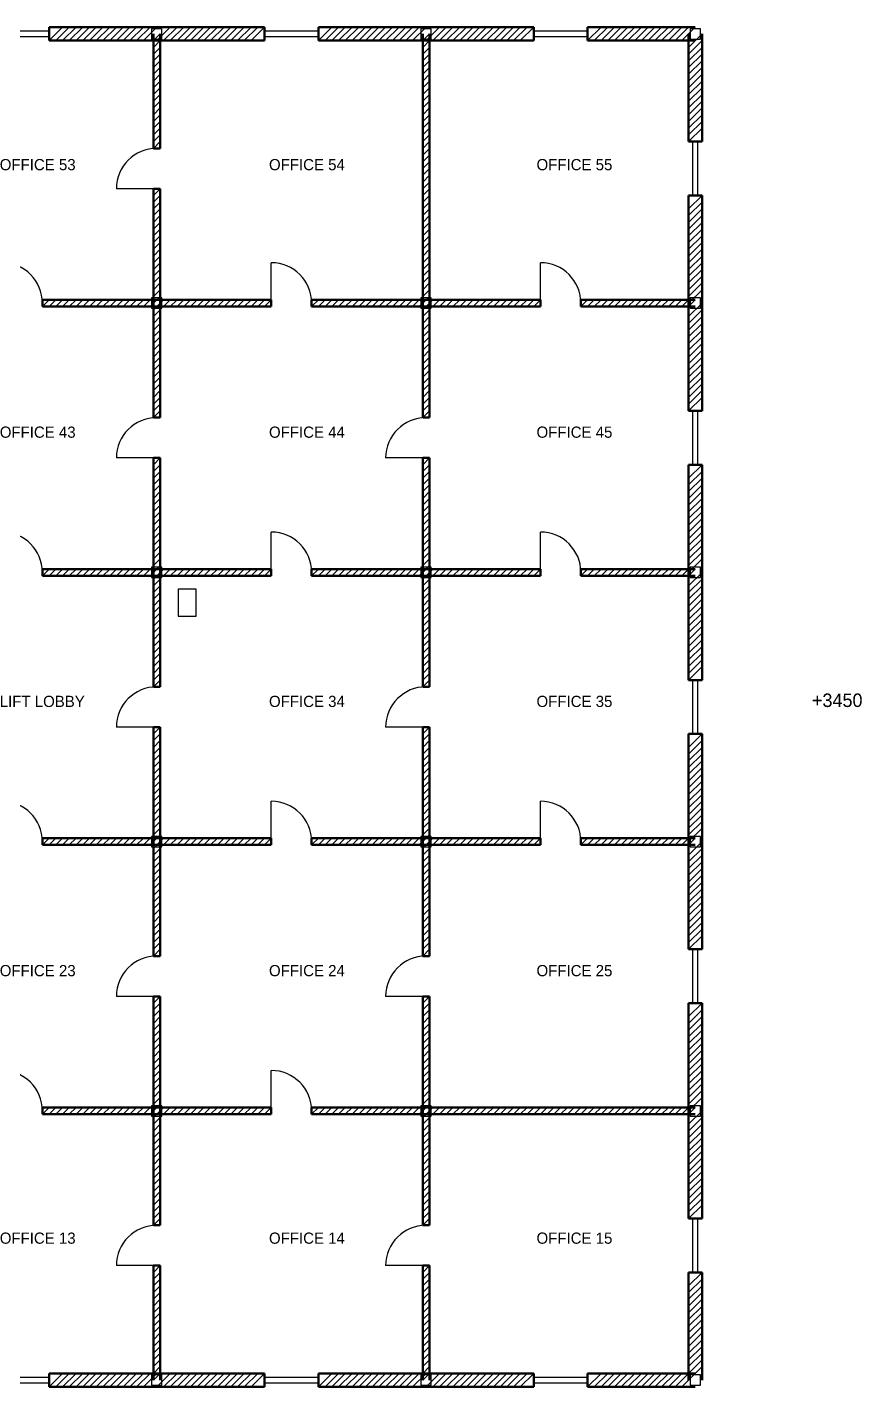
# Model space of a CAD drawing. Header units: millimetres. Extents: x -150 to 161599, y -3335 to 61200.
# Drawn here: x 57111 to 75711, y -150 to 30150 of the extents above; entities that cross this region are included whole.
import ezdxf

# ---------------------------------------------------------------- set-up
doc = ezdxf.new("R2010")
doc.units = ezdxf.units.MM
for name, color, linetype in [('COLUMN', 5, 'CONTINUOUS'), ('DOOR', 3, 'CONTINUOUS'), ('SANITARY', 7, 'CONTINUOUS'), ('TEXT', 6, 'CONTINUOUS'), ('WALL', 4, 'CONTINUOUS'), ('WIND', 2, 'CONTINUOUS')]:
    doc.layers.add(name, color=color, linetype=linetype)

msp = doc.modelspace()

# ---------------------------------------------------------------- linework, layer by layer
at = {"layer": 'COLUMN'}
for points in [[(59885, 29885), (60115, 29885), (60115, 30115), (59885, 30115)], [(65885, 29885), (66115, 29885), (66115, 30115), (65885, 30115)], [(71885, 29885), (72115, 29885), (72115, 30115), (71885, 30115)], [(59885, 23885), (60115, 23885), (60115, 24115), (59885, 24115)], [(65885, 23885), (66115, 23885), (66115, 24115), (65885, 24115)], [(71885, 23885), (72115, 23885), (72115, 24115), (71885, 24115)], [(59885, 17885), (60115, 17885), (60115, 18115), (59885, 18115)], [(65885, 17885), (66115, 17885), (66115, 18115), (65885, 18115)], [(71885, 17885), (72115, 17885), (72115, 18115), (71885, 18115)], [(59885, 11885), (60115, 11885), (60115, 12115), (59885, 12115)], [(65885, 11885), (66115, 11885), (66115, 12115), (65885, 12115)], [(71885, 11885), (72115, 11885), (72115, 12115), (71885, 12115)], [(59885, 5885), (60115, 5885), (60115, 6115), (59885, 6115)], [(65885, 5885), (66115, 5885), (66115, 6115), (65885, 6115)], [(71885, 5885), (72115, 5885), (72115, 6115), (71885, 6115)], [(59885, -115), (60115, -115), (60115, 115), (59885, 115)], [(65885, -115), (66115, -115), (66115, 115), (65885, 115)], [(71885, -115), (72115, -115), (72115, 115), (71885, 115)]]:
    msp.add_lwpolyline(points, close=True, dxfattribs=at)
at = {"layer": 'DOOR'}
for p, q in [((60000, 26550), (59100, 26550)), ((62550, 24000), (62550, 24900)), ((68550, 24000), (68550, 24900)), ((60000, 20550), (59100, 20550)), ((66000, 20550), (65100, 20550)), ((62550, 18000), (62550, 18900)), ((68550, 18000), (68550, 18900)), ((60000, 14550), (59100, 14550)), ((66000, 14550), (65100, 14550)), ((62550, 12000), (62550, 12900)), ((68550, 12000), (68550, 12900)), ((60000, 8550), (59100, 8550)), ((66000, 8550), (65100, 8550)), ((62550, 6000), (62550, 6900)), ((60000, 2550), (59100, 2550)), ((66000, 2550), (65100, 2550))]:
    msp.add_line(p, q, dxfattribs=at)
for centre, start, end in [((60000, 26550), 90, 180), ((56550, 24000), 0, 90), ((62550, 24000), 0, 90), ((68550, 24000), 0, 90), ((60000, 20550), 90, 180), ((66000, 20550), 90, 180), ((56550, 18000), 0, 90), ((62550, 18000), 0, 90), ((68550, 18000), 0, 90), ((60000, 14550), 90, 180), ((66000, 14550), 90, 180), ((56550, 12000), 0, 90), ((62550, 12000), 0, 90), ((68550, 12000), 0, 90), ((60000, 8550), 90, 180), ((66000, 8550), 90, 180), ((56550, 6000), 0, 90), ((62550, 6000), 0, 90), ((60000, 2550), 90, 180), ((66000, 2550), 90, 180)]:
    msp.add_arc(centre, 900, start, end, dxfattribs=at)
at = {"layer": 'SANITARY'}
msp.add_lwpolyline([(60475, 17025), (60875, 17025), (60875, 17625), (60475, 17625)], close=True, dxfattribs=at)
at = {"layer": 'WALL', "lineweight": 50}
for p, q in [((60000, 30150), (57600, 30150)), ((57600, 29850), (57600, 30150)), ((59925, 27450), (59925, 30000)), ((62400, 30150), (60000, 30150)), ((60075, 30000), (60075, 27450)), ((62400, 29850), (62400, 30150)), ((66000, 30150), (63600, 30150)), ((63600, 29850), (63600, 30150)), ((65925, 24000), (65925, 30000)), ((68400, 30150), (66000, 30150)), ((66075, 30000), (66075, 24000)), ((68400, 29850), (68400, 30150)), ((72000, 30150), (69600, 30150)), ((69600, 29850), (69600, 30150)), ((71850, 27600), (71850, 30000)), ((72150, 30000), (72150, 27600)), ((57600, 29850), (60000, 29850)), ((60000, 29850), (62400, 29850)), ((63600, 29850), (66000, 29850)), ((66000, 29850), (68400, 29850)), ((69600, 29850), (72000, 29850)), ((71850, 27600), (72150, 27600)), ((59925, 27450), (60075, 27450)), ((59925, 24000), (59925, 26550)), ((59925, 26550), (60075, 26550)), ((60075, 26550), (60075, 24000)), ((71850, 24000), (71850, 26400)), ((71850, 26400), (72150, 26400)), ((72150, 26400), (72150, 24000)), ((60000, 24075), (57450, 24075)), ((57450, 23925), (57450, 24075)), ((59925, 21450), (59925, 24000)), ((62550, 24075), (60000, 24075)), ((60075, 24000), (60075, 21450)), ((62550, 23925), (62550, 24075)), ((66000, 24075), (63450, 24075)), ((63450, 23925), (63450, 24075)), ((65925, 21450), (65925, 24000)), ((68550, 24075), (66000, 24075)), ((66075, 24000), (66075, 21450)), ((68550, 23925), (68550, 24075)), ((72000, 24075), (69450, 24075)), ((69450, 23925), (69450, 24075)), ((71850, 21600), (71850, 24000)), ((72150, 24000), (72150, 21600)), ((57450, 23925), (60000, 23925)), ((60000, 23925), (62550, 23925)), ((63450, 23925), (66000, 23925)), ((66000, 23925), (68550, 23925)), ((69450, 23925), (72000, 23925)), ((71850, 21600), (72150, 21600)), ((59925, 21450), (60075, 21450)), ((65925, 21450), (66075, 21450)), ((59925, 18000), (59925, 20550)), ((59925, 20550), (60075, 20550)), ((60075, 20550), (60075, 18000)), ((65925, 18000), (65925, 20550)), ((65925, 20550), (66075, 20550)), ((66075, 20550), (66075, 18000)), ((71850, 18000), (71850, 20400)), ((71850, 20400), (72150, 20400)), ((72150, 20400), (72150, 18000)), ((60000, 18075), (57450, 18075)), ((57450, 17925), (57450, 18075)), ((57450, 17925), (60000, 17925)), ((59925, 15450), (59925, 18000)), ((62550, 18075), (60000, 18075)), ((60000, 17925), (62550, 17925)), ((60075, 18000), (60075, 15450)), ((62550, 17925), (62550, 18075)), ((66000, 18075), (63450, 18075)), ((63450, 17925), (63450, 18075)), ((63450, 17925), (66000, 17925)), ((65925, 15450), (65925, 18000)), ((68550, 18075), (66000, 18075)), ((66000, 17925), (68550, 17925)), ((66075, 18000), (66075, 15450)), ((68550, 17925), (68550, 18075)), ((72000, 18075), (69450, 18075)), ((69450, 17925), (69450, 18075)), ((69450, 17925), (72000, 17925)), ((71850, 15600), (71850, 18000)), ((72150, 18000), (72150, 15600)), ((71850, 15600), (72150, 15600)), ((59925, 15450), (60075, 15450)), ((65925, 15450), (66075, 15450)), ((59925, 12000), (59925, 14550)), ((59925, 14550), (60075, 14550)), ((60075, 14550), (60075, 12000)), ((65925, 12000), (65925, 14550)), ((65925, 14550), (66075, 14550)), ((66075, 14550), (66075, 12000)), ((71850, 12000), (71850, 14400)), ((71850, 14400), (72150, 14400)), ((72150, 14400), (72150, 12000)), ((60000, 12075), (57450, 12075)), ((57450, 11925), (57450, 12075)), ((57450, 11925), (60000, 11925)), ((59925, 9450), (59925, 12000)), ((62550, 12075), (60000, 12075)), ((60000, 11925), (62550, 11925)), ((60075, 12000), (60075, 9450)), ((62550, 11925), (62550, 12075)), ((66000, 12075), (63450, 12075)), ((63450, 11925), (63450, 12075)), ((63450, 11925), (66000, 11925)), ((65925, 9450), (65925, 12000)), ((68550, 12075), (66000, 12075)), ((66000, 11925), (68550, 11925)), ((66075, 12000), (66075, 9450)), ((68550, 11925), (68550, 12075)), ((72000, 12075), (69450, 12075)), ((69450, 11925), (69450, 12075)), ((69450, 11925), (72000, 11925)), ((71850, 9600), (71850, 12000)), ((72150, 12000), (72150, 9600)), ((59925, 9450), (60075, 9450)), ((65925, 9450), (66075, 9450)), ((71850, 9600), (72150, 9600)), ((59925, 6000), (59925, 8550)), ((59925, 8550), (60075, 8550)), ((60075, 8550), (60075, 6000)), ((65925, 6000), (65925, 8550)), ((65925, 8550), (66075, 8550)), ((66075, 8550), (66075, 6000)), ((71850, 6000), (71850, 8400)), ((71850, 8400), (72150, 8400)), ((72150, 8400), (72150, 6000)), ((60000, 6075), (57450, 6075)), ((57450, 5925), (57450, 6075)), ((62550, 6075), (60000, 6075)), ((62550, 5925), (62550, 6075)), ((66000, 6075), (63450, 6075)), ((63450, 5925), (63450, 6075)), ((72000, 6075), (66000, 6075)), ((57450, 5925), (60000, 5925)), ((59925, 3450), (59925, 6000)), ((60000, 5925), (62550, 5925)), ((60075, 6000), (60075, 3450)), ((63450, 5925), (66000, 5925)), ((65925, 3450), (65925, 6000)), ((66000, 5925), (72000, 5925)), ((66075, 6000), (66075, 3450)), ((71850, 3600), (71850, 6000)), ((72150, 6000), (72150, 3600)), ((59925, 3450), (60075, 3450)), ((65925, 3450), (66075, 3450)), ((71850, 3600), (72150, 3600)), ((59925, 0), (59925, 2550)), ((59925, 2550), (60075, 2550)), ((60075, 2550), (60075, 0)), ((65925, 0), (65925, 2550)), ((65925, 2550), (66075, 2550)), ((66075, 2550), (66075, 0)), ((71850, 0), (71850, 2400)), ((71850, 2400), (72150, 2400)), ((72150, 2400), (72150, 0)), ((60000, 150), (57600, 150)), ((57600, -150), (57600, 150)), ((62400, 150), (60000, 150)), ((62400, -150), (62400, 150)), ((66000, 150), (63600, 150)), ((63600, -150), (63600, 150)), ((68400, 150), (66000, 150)), ((68400, -150), (68400, 150)), ((72000, 150), (69600, 150)), ((69600, -150), (69600, 150)), ((57600, -150), (60000, -150)), ((60000, -150), (62400, -150)), ((63600, -150), (66000, -150)), ((66000, -150), (68400, -150)), ((69600, -150), (72000, -150))]:
    msp.add_line(p, q, dxfattribs=at)
at = {"layer": 'WALL'}
for p, q in [((57600, 29850), (57900, 30150)), ((57750, 29850), (58050, 30150)), ((57900, 29850), (58200, 30150)), ((58050, 29850), (58350, 30150)), ((58200, 29850), (58500, 30150)), ((58350, 29850), (58650, 30150)), ((58500, 29850), (58800, 30150)), ((58650, 29850), (58950, 30150)), ((58800, 29850), (59100, 30150)), ((58950, 29850), (59250, 30150)), ((59100, 29850), (59400, 30150)), ((59250, 29850), (59550, 30150)), ((59400, 29850), (59700, 30150)), ((59550, 29850), (59850, 30150)), ((59700, 29850), (60000, 30150)), ((59925, 29850), (60075, 30000)), ((60000, 29850), (60300, 30150)), ((60150, 29850), (60450, 30150)), ((60300, 29850), (60600, 30150)), ((60450, 29850), (60750, 30150)), ((60600, 29850), (60900, 30150)), ((60750, 29850), (61050, 30150)), ((60900, 29850), (61200, 30150)), ((61050, 29850), (61350, 30150)), ((61200, 29850), (61500, 30150)), ((61350, 29850), (61650, 30150)), ((61500, 29850), (61800, 30150)), ((61650, 29850), (61950, 30150)), ((61800, 29850), (62100, 30150)), ((61950, 29850), (62250, 30150)), ((62100, 29850), (62400, 30150)), ((63600, 29850), (63900, 30150)), ((63750, 29850), (64050, 30150)), ((63900, 29850), (64200, 30150)), ((64050, 29850), (64350, 30150)), ((64200, 29850), (64500, 30150)), ((64350, 29850), (64650, 30150)), ((64500, 29850), (64800, 30150)), ((64650, 29850), (64950, 30150)), ((64800, 29850), (65100, 30150)), ((64950, 29850), (65250, 30150)), ((65100, 29850), (65400, 30150)), ((65250, 29850), (65550, 30150)), ((65400, 29850), (65700, 30150)), ((65550, 29850), (65850, 30150)), ((65700, 29850), (66000, 30150)), ((65925, 29850), (66075, 30000)), ((66000, 29850), (66300, 30150)), ((66150, 29850), (66450, 30150)), ((66300, 29850), (66600, 30150)), ((66450, 29850), (66750, 30150)), ((66600, 29850), (66900, 30150)), ((66750, 29850), (67050, 30150)), ((66900, 29850), (67200, 30150)), ((67050, 29850), (67350, 30150)), ((67200, 29850), (67500, 30150)), ((67350, 29850), (67650, 30150)), ((67500, 29850), (67800, 30150)), ((67650, 29850), (67950, 30150)), ((67800, 29850), (68100, 30150)), ((67950, 29850), (68250, 30150)), ((68100, 29850), (68400, 30150)), ((69600, 29850), (69900, 30150)), ((69750, 29850), (70050, 30150)), ((69900, 29850), (70200, 30150)), ((70050, 29850), (70350, 30150)), ((70200, 29850), (70500, 30150)), ((70350, 29850), (70650, 30150)), ((70500, 29850), (70800, 30150)), ((70650, 29850), (70950, 30150)), ((70800, 29850), (71100, 30150)), ((70950, 29850), (71250, 30150)), ((71100, 29850), (71400, 30150)), ((71250, 29850), (71550, 30150)), ((71400, 29850), (71700, 30150)), ((71550, 29850), (71850, 30150)), ((71700, 29850), (72000, 30150)), ((71850, 29700), (72150, 30000)), ((59925, 29700), (60075, 29850)), ((59925, 29550), (60075, 29700)), ((65925, 29700), (66075, 29850)), ((65925, 29550), (66075, 29700)), ((71850, 29550), (72150, 29850)), ((71850, 29400), (72150, 29700)), ((59925, 29400), (60075, 29550)), ((59925, 29250), (60075, 29400)), ((65925, 29400), (66075, 29550)), ((65925, 29250), (66075, 29400)), ((71850, 29250), (72150, 29550)), ((71850, 29100), (72150, 29400)), ((59925, 29100), (60075, 29250)), ((59925, 28950), (60075, 29100)), ((65925, 29100), (66075, 29250)), ((65925, 28950), (66075, 29100)), ((71850, 28950), (72150, 29250)), ((71850, 28800), (72150, 29100)), ((59925, 28800), (60075, 28950)), ((59925, 28650), (60075, 28800)), ((65925, 28800), (66075, 28950)), ((65925, 28650), (66075, 28800)), ((71850, 28650), (72150, 28950)), ((71850, 28500), (72150, 28800)), ((59925, 28500), (60075, 28650)), ((59925, 28350), (60075, 28500)), ((65925, 28500), (66075, 28650)), ((65925, 28350), (66075, 28500)), ((71850, 28350), (72150, 28650)), ((71850, 28200), (72150, 28500)), ((59925, 28200), (60075, 28350)), ((59925, 28050), (60075, 28200)), ((65925, 28200), (66075, 28350)), ((65925, 28050), (66075, 28200)), ((71850, 28050), (72150, 28350)), ((71850, 27900), (72150, 28200)), ((59925, 27900), (60075, 28050)), ((59925, 27750), (60075, 27900)), ((65925, 27900), (66075, 28050)), ((65925, 27750), (66075, 27900)), ((71850, 27750), (72150, 28050)), ((71850, 27600), (72150, 27900)), ((59925, 27600), (60075, 27750)), ((59925, 27450), (60075, 27600)), ((65925, 27600), (66075, 27750)), ((65925, 27450), (66075, 27600)), ((65925, 27300), (66075, 27450)), ((65925, 27150), (66075, 27300)), ((65925, 27000), (66075, 27150)), ((65925, 26850), (66075, 27000)), ((65925, 26700), (66075, 26850)), ((65925, 26550), (66075, 26700)), ((59925, 26400), (60075, 26550)), ((59925, 26250), (60075, 26400)), ((65925, 26400), (66075, 26550)), ((65925, 26250), (66075, 26400)), ((71850, 26100), (72150, 26400)), ((59925, 26100), (60075, 26250)), ((59925, 25950), (60075, 26100)), ((65925, 26100), (66075, 26250)), ((65925, 25950), (66075, 26100)), ((71850, 25950), (72150, 26250)), ((71850, 25800), (72150, 26100)), ((59925, 25800), (60075, 25950)), ((59925, 25650), (60075, 25800)), ((65925, 25800), (66075, 25950)), ((65925, 25650), (66075, 25800)), ((71850, 25650), (72150, 25950)), ((71850, 25500), (72150, 25800)), ((59925, 25500), (60075, 25650)), ((59925, 25350), (60075, 25500)), ((65925, 25500), (66075, 25650)), ((65925, 25350), (66075, 25500)), ((71850, 25350), (72150, 25650)), ((71850, 25200), (72150, 25500)), ((59925, 25200), (60075, 25350)), ((59925, 25050), (60075, 25200)), ((65925, 25200), (66075, 25350)), ((65925, 25050), (66075, 25200)), ((71850, 25050), (72150, 25350)), ((71850, 24900), (72150, 25200)), ((59925, 24900), (60075, 25050)), ((59925, 24750), (60075, 24900)), ((65925, 24900), (66075, 25050)), ((65925, 24750), (66075, 24900)), ((71850, 24750), (72150, 25050)), ((71850, 24600), (72150, 24900)), ((59925, 24600), (60075, 24750)), ((59925, 24450), (60075, 24600)), ((65925, 24600), (66075, 24750)), ((65925, 24450), (66075, 24600)), ((71850, 24450), (72150, 24750)), ((71850, 24300), (72150, 24600)), ((59925, 24300), (60075, 24450)), ((59925, 24150), (60075, 24300)), ((65925, 24300), (66075, 24450)), ((65925, 24150), (66075, 24300)), ((71850, 24150), (72150, 24450)), ((71850, 24000), (72150, 24300)), ((57450, 23925), (57600, 24075)), ((57600, 23925), (57750, 24075)), ((57750, 23925), (57900, 24075)), ((57900, 23925), (58050, 24075)), ((58050, 23925), (58200, 24075)), ((58200, 23925), (58350, 24075)), ((58350, 23925), (58500, 24075)), ((58500, 23925), (58650, 24075)), ((58650, 23925), (58800, 24075)), ((58800, 23925), (58950, 24075)), ((58950, 23925), (59100, 24075)), ((59100, 23925), (59250, 24075)), ((59250, 23925), (59400, 24075)), ((59400, 23925), (59550, 24075)), ((59550, 23925), (59700, 24075)), ((59700, 23925), (59850, 24075)), ((59850, 23925), (60000, 24075)), ((59925, 24000), (60075, 24150)), ((59925, 23850), (60075, 24000)), ((60000, 23925), (60150, 24075)), ((60150, 23925), (60300, 24075)), ((60300, 23925), (60450, 24075)), ((60450, 23925), (60600, 24075)), ((60600, 23925), (60750, 24075)), ((60750, 23925), (60900, 24075)), ((60900, 23925), (61050, 24075)), ((61050, 23925), (61200, 24075)), ((61200, 23925), (61350, 24075)), ((61350, 23925), (61500, 24075)), ((61500, 23925), (61650, 24075)), ((61650, 23925), (61800, 24075)), ((61800, 23925), (61950, 24075)), ((61950, 23925), (62100, 24075)), ((62100, 23925), (62250, 24075)), ((62250, 23925), (62400, 24075)), ((62400, 23925), (62550, 24075)), ((63450, 23925), (63600, 24075)), ((63600, 23925), (63750, 24075)), ((63750, 23925), (63900, 24075)), ((63900, 23925), (64050, 24075)), ((64050, 23925), (64200, 24075)), ((64200, 23925), (64350, 24075)), ((64350, 23925), (64500, 24075)), ((64500, 23925), (64650, 24075)), ((64650, 23925), (64800, 24075)), ((64800, 23925), (64950, 24075)), ((64950, 23925), (65100, 24075)), ((65100, 23925), (65250, 24075)), ((65250, 23925), (65400, 24075)), ((65400, 23925), (65550, 24075)), ((65550, 23925), (65700, 24075)), ((65700, 23925), (65850, 24075)), ((65850, 23925), (66000, 24075)), ((65925, 24000), (66075, 24150)), ((65925, 23850), (66075, 24000)), ((66000, 23925), (66150, 24075)), ((66150, 23925), (66300, 24075)), ((66300, 23925), (66450, 24075)), ((66450, 23925), (66600, 24075)), ((66600, 23925), (66750, 24075)), ((66750, 23925), (66900, 24075)), ((66900, 23925), (67050, 24075)), ((67050, 23925), (67200, 24075)), ((67200, 23925), (67350, 24075)), ((67350, 23925), (67500, 24075)), ((67500, 23925), (67650, 24075)), ((67650, 23925), (67800, 24075)), ((67800, 23925), (67950, 24075)), ((67950, 23925), (68100, 24075)), ((68100, 23925), (68250, 24075)), ((68250, 23925), (68400, 24075)), ((68400, 23925), (68550, 24075)), ((69450, 23925), (69600, 24075)), ((69600, 23925), (69750, 24075)), ((69750, 23925), (69900, 24075)), ((69900, 23925), (70050, 24075)), ((70050, 23925), (70200, 24075)), ((70200, 23925), (70350, 24075)), ((70350, 23925), (70500, 24075)), ((70500, 23925), (70650, 24075)), ((70650, 23925), (70800, 24075)), ((70800, 23925), (70950, 24075)), ((70950, 23925), (71100, 24075)), ((71100, 23925), (71250, 24075)), ((71250, 23925), (71400, 24075)), ((71400, 23925), (71550, 24075)), ((71550, 23925), (71700, 24075)), ((71700, 23925), (71850, 24075)), ((71850, 23925), (72000, 24075)), ((71850, 23700), (72150, 24000)), ((59925, 23700), (60075, 23850)), ((59925, 23550), (60075, 23700)), ((65925, 23700), (66075, 23850)), ((65925, 23550), (66075, 23700)), ((71850, 23550), (72150, 23850)), ((71850, 23400), (72150, 23700)), ((59925, 23400), (60075, 23550)), ((59925, 23250), (60075, 23400)), ((65925, 23400), (66075, 23550)), ((65925, 23250), (66075, 23400)), ((71850, 23250), (72150, 23550)), ((71850, 23100), (72150, 23400)), ((59925, 23100), (60075, 23250)), ((59925, 22950), (60075, 23100)), ((65925, 23100), (66075, 23250)), ((65925, 22950), (66075, 23100)), ((71850, 22950), (72150, 23250)), ((71850, 22800), (72150, 23100)), ((59925, 22800), (60075, 22950)), ((59925, 22650), (60075, 22800)), ((65925, 22800), (66075, 22950)), ((65925, 22650), (66075, 22800)), ((71850, 22650), (72150, 22950)), ((71850, 22500), (72150, 22800)), ((59925, 22500), (60075, 22650)), ((59925, 22350), (60075, 22500)), ((65925, 22500), (66075, 22650)), ((65925, 22350), (66075, 22500)), ((71850, 22350), (72150, 22650)), ((71850, 22200), (72150, 22500)), ((59925, 22200), (60075, 22350)), ((59925, 22050), (60075, 22200)), ((65925, 22200), (66075, 22350)), ((65925, 22050), (66075, 22200)), ((71850, 22050), (72150, 22350)), ((71850, 21900), (72150, 22200)), ((59925, 21900), (60075, 22050)), ((59925, 21750), (60075, 21900)), ((65925, 21900), (66075, 22050)), ((65925, 21750), (66075, 21900)), ((71850, 21750), (72150, 22050)), ((71850, 21600), (72150, 21900)), ((59925, 21600), (60075, 21750)), ((59925, 21450), (60075, 21600)), ((65925, 21600), (66075, 21750)), ((65925, 21450), (66075, 21600)), ((59925, 20400), (60075, 20550)), ((59925, 20250), (60075, 20400)), ((65925, 20400), (66075, 20550)), ((65925, 20250), (66075, 20400)), ((71850, 20100), (72150, 20400)), ((59925, 20100), (60075, 20250)), ((59925, 19950), (60075, 20100)), ((65925, 20100), (66075, 20250)), ((65925, 19950), (66075, 20100)), ((71850, 19950), (72150, 20250)), ((71850, 19800), (72150, 20100)), ((59925, 19800), (60075, 19950)), ((59925, 19650), (60075, 19800)), ((65925, 19800), (66075, 19950)), ((65925, 19650), (66075, 19800)), ((71850, 19650), (72150, 19950)), ((71850, 19500), (72150, 19800)), ((59925, 19500), (60075, 19650)), ((59925, 19350), (60075, 19500)), ((65925, 19500), (66075, 19650)), ((65925, 19350), (66075, 19500)), ((71850, 19350), (72150, 19650)), ((71850, 19200), (72150, 19500)), ((59925, 19200), (60075, 19350)), ((59925, 19050), (60075, 19200)), ((65925, 19200), (66075, 19350)), ((65925, 19050), (66075, 19200)), ((71850, 19050), (72150, 19350)), ((71850, 18900), (72150, 19200)), ((59925, 18900), (60075, 19050)), ((59925, 18750), (60075, 18900)), ((65925, 18900), (66075, 19050)), ((65925, 18750), (66075, 18900)), ((71850, 18750), (72150, 19050)), ((71850, 18600), (72150, 18900)), ((59925, 18600), (60075, 18750)), ((59925, 18450), (60075, 18600)), ((65925, 18600), (66075, 18750)), ((65925, 18450), (66075, 18600)), ((71850, 18450), (72150, 18750)), ((71850, 18300), (72150, 18600)), ((59925, 18300), (60075, 18450)), ((59925, 18150), (60075, 18300)), ((65925, 18300), (66075, 18450)), ((65925, 18150), (66075, 18300)), ((71850, 18150), (72150, 18450)), ((71850, 18000), (72150, 18300)), ((57450, 17925), (57600, 18075)), ((57600, 17925), (57750, 18075)), ((57750, 17925), (57900, 18075)), ((57900, 17925), (58050, 18075)), ((58050, 17925), (58200, 18075)), ((58200, 17925), (58350, 18075)), ((58350, 17925), (58500, 18075)), ((58500, 17925), (58650, 18075)), ((58650, 17925), (58800, 18075)), ((58800, 17925), (58950, 18075)), ((58950, 17925), (59100, 18075)), ((59100, 17925), (59250, 18075)), ((59250, 17925), (59400, 18075)), ((59400, 17925), (59550, 18075)), ((59550, 17925), (59700, 18075)), ((59700, 17925), (59850, 18075)), ((59850, 17925), (60000, 18075)), ((59925, 18000), (60075, 18150)), ((59925, 17850), (60075, 18000)), ((60000, 17925), (60150, 18075)), ((60150, 17925), (60300, 18075)), ((60300, 17925), (60450, 18075)), ((60450, 17925), (60600, 18075)), ((60600, 17925), (60750, 18075)), ((60750, 17925), (60900, 18075)), ((60900, 17925), (61050, 18075)), ((61050, 17925), (61200, 18075)), ((61200, 17925), (61350, 18075)), ((61350, 17925), (61500, 18075)), ((61500, 17925), (61650, 18075)), ((61650, 17925), (61800, 18075)), ((61800, 17925), (61950, 18075)), ((61950, 17925), (62100, 18075)), ((62100, 17925), (62250, 18075)), ((62250, 17925), (62400, 18075)), ((62400, 17925), (62550, 18075)), ((63450, 17925), (63600, 18075)), ((63600, 17925), (63750, 18075)), ((63750, 17925), (63900, 18075)), ((63900, 17925), (64050, 18075)), ((64050, 17925), (64200, 18075)), ((64200, 17925), (64350, 18075)), ((64350, 17925), (64500, 18075)), ((64500, 17925), (64650, 18075)), ((64650, 17925), (64800, 18075)), ((64800, 17925), (64950, 18075)), ((64950, 17925), (65100, 18075)), ((65100, 17925), (65250, 18075)), ((65250, 17925), (65400, 18075)), ((65400, 17925), (65550, 18075)), ((65550, 17925), (65700, 18075)), ((65700, 17925), (65850, 18075)), ((65850, 17925), (66000, 18075)), ((65925, 18000), (66075, 18150)), ((65925, 17850), (66075, 18000)), ((66000, 17925), (66150, 18075)), ((66150, 17925), (66300, 18075)), ((66300, 17925), (66450, 18075)), ((66450, 17925), (66600, 18075)), ((66600, 17925), (66750, 18075)), ((66750, 17925), (66900, 18075)), ((66900, 17925), (67050, 18075)), ((67050, 17925), (67200, 18075)), ((67200, 17925), (67350, 18075)), ((67350, 17925), (67500, 18075)), ((67500, 17925), (67650, 18075)), ((67650, 17925), (67800, 18075)), ((67800, 17925), (67950, 18075)), ((67950, 17925), (68100, 18075)), ((68100, 17925), (68250, 18075)), ((68250, 17925), (68400, 18075)), ((68400, 17925), (68550, 18075)), ((69450, 17925), (69600, 18075)), ((69600, 17925), (69750, 18075)), ((69750, 17925), (69900, 18075)), ((69900, 17925), (70050, 18075)), ((70050, 17925), (70200, 18075)), ((70200, 17925), (70350, 18075)), ((70350, 17925), (70500, 18075)), ((70500, 17925), (70650, 18075)), ((70650, 17925), (70800, 18075)), ((70800, 17925), (70950, 18075)), ((70950, 17925), (71100, 18075)), ((71100, 17925), (71250, 18075)), ((71250, 17925), (71400, 18075)), ((71400, 17925), (71550, 18075)), ((71550, 17925), (71700, 18075)), ((71700, 17925), (71850, 18075)), ((71850, 17925), (72000, 18075)), ((71850, 17700), (72150, 18000)), ((59925, 17700), (60075, 17850)), ((59925, 17550), (60075, 17700)), ((65925, 17700), (66075, 17850)), ((65925, 17550), (66075, 17700)), ((71850, 17550), (72150, 17850)), ((71850, 17400), (72150, 17700)), ((59925, 17400), (60075, 17550)), ((59925, 17250), (60075, 17400)), ((65925, 17400), (66075, 17550)), ((65925, 17250), (66075, 17400)), ((71850, 17250), (72150, 17550)), ((71850, 17100), (72150, 17400)), ((59925, 17100), (60075, 17250)), ((59925, 16950), (60075, 17100)), ((65925, 17100), (66075, 17250)), ((65925, 16950), (66075, 17100)), ((71850, 16950), (72150, 17250)), ((71850, 16800), (72150, 17100)), ((59925, 16800), (60075, 16950)), ((59925, 16650), (60075, 16800)), ((65925, 16800), (66075, 16950)), ((65925, 16650), (66075, 16800)), ((71850, 16650), (72150, 16950)), ((71850, 16500), (72150, 16800)), ((59925, 16500), (60075, 16650)), ((59925, 16350), (60075, 16500)), ((65925, 16500), (66075, 16650)), ((65925, 16350), (66075, 16500)), ((71850, 16350), (72150, 16650)), ((71850, 16200), (72150, 16500)), ((59925, 16200), (60075, 16350)), ((59925, 16050), (60075, 16200)), ((65925, 16200), (66075, 16350)), ((65925, 16050), (66075, 16200)), ((71850, 16050), (72150, 16350)), ((71850, 15900), (72150, 16200)), ((59925, 15900), (60075, 16050)), ((59925, 15750), (60075, 15900)), ((65925, 15900), (66075, 16050)), ((65925, 15750), (66075, 15900)), ((71850, 15750), (72150, 16050)), ((71850, 15600), (72150, 15900)), ((59925, 15600), (60075, 15750)), ((59925, 15450), (60075, 15600)), ((65925, 15600), (66075, 15750)), ((65925, 15450), (66075, 15600)), ((59925, 14400), (60075, 14550)), ((65925, 14400), (66075, 14550)), ((59925, 14250), (60075, 14400)), ((59925, 14100), (60075, 14250)), ((65925, 14250), (66075, 14400)), ((65925, 14100), (66075, 14250)), ((71850, 14100), (72150, 14400)), ((71850, 13950), (72150, 14250)), ((59925, 13950), (60075, 14100)), ((59925, 13800), (60075, 13950)), ((65925, 13950), (66075, 14100)), ((65925, 13800), (66075, 13950)), ((71850, 13800), (72150, 14100)), ((71850, 13650), (72150, 13950)), ((59925, 13650), (60075, 13800)), ((59925, 13500), (60075, 13650)), ((65925, 13650), (66075, 13800)), ((65925, 13500), (66075, 13650)), ((71850, 13500), (72150, 13800)), ((71850, 13350), (72150, 13650)), ((59925, 13350), (60075, 13500)), ((59925, 13200), (60075, 13350)), ((65925, 13350), (66075, 13500)), ((65925, 13200), (66075, 13350)), ((71850, 13200), (72150, 13500)), ((71850, 13050), (72150, 13350)), ((59925, 13050), (60075, 13200)), ((59925, 12900), (60075, 13050)), ((65925, 13050), (66075, 13200)), ((65925, 12900), (66075, 13050)), ((71850, 12900), (72150, 13200)), ((71850, 12750), (72150, 13050)), ((59925, 12750), (60075, 12900)), ((59925, 12600), (60075, 12750)), ((65925, 12750), (66075, 12900)), ((65925, 12600), (66075, 12750)), ((71850, 12600), (72150, 12900)), ((71850, 12450), (72150, 12750)), ((59925, 12450), (60075, 12600)), ((59925, 12300), (60075, 12450)), ((65925, 12450), (66075, 12600)), ((65925, 12300), (66075, 12450)), ((71850, 12300), (72150, 12600)), ((71850, 12150), (72150, 12450)), ((59925, 12150), (60075, 12300)), ((59925, 12000), (60075, 12150)), ((65925, 12150), (66075, 12300)), ((65925, 12000), (66075, 12150)), ((71850, 12000), (72150, 12300)), ((57450, 11925), (57600, 12075)), ((57600, 11925), (57750, 12075)), ((57750, 11925), (57900, 12075)), ((57900, 11925), (58050, 12075)), ((58050, 11925), (58200, 12075)), ((58200, 11925), (58350, 12075)), ((58350, 11925), (58500, 12075)), ((58500, 11925), (58650, 12075)), ((58650, 11925), (58800, 12075)), ((58800, 11925), (58950, 12075)), ((58950, 11925), (59100, 12075)), ((59100, 11925), (59250, 12075)), ((59250, 11925), (59400, 12075)), ((59400, 11925), (59550, 12075)), ((59550, 11925), (59700, 12075)), ((59700, 11925), (59850, 12075)), ((59850, 11925), (60000, 12075)), ((59925, 11850), (60075, 12000)), ((59925, 11700), (60075, 11850)), ((60000, 11925), (60150, 12075)), ((60150, 11925), (60300, 12075)), ((60300, 11925), (60450, 12075)), ((60450, 11925), (60600, 12075)), ((60600, 11925), (60750, 12075)), ((60750, 11925), (60900, 12075)), ((60900, 11925), (61050, 12075)), ((61050, 11925), (61200, 12075)), ((61200, 11925), (61350, 12075)), ((61350, 11925), (61500, 12075)), ((61500, 11925), (61650, 12075)), ((61650, 11925), (61800, 12075)), ((61800, 11925), (61950, 12075)), ((61950, 11925), (62100, 12075)), ((62100, 11925), (62250, 12075)), ((62250, 11925), (62400, 12075)), ((62400, 11925), (62550, 12075)), ((63450, 11925), (63600, 12075)), ((63600, 11925), (63750, 12075)), ((63750, 11925), (63900, 12075)), ((63900, 11925), (64050, 12075)), ((64050, 11925), (64200, 12075)), ((64200, 11925), (64350, 12075)), ((64350, 11925), (64500, 12075)), ((64500, 11925), (64650, 12075)), ((64650, 11925), (64800, 12075)), ((64800, 11925), (64950, 12075)), ((64950, 11925), (65100, 12075)), ((65100, 11925), (65250, 12075)), ((65250, 11925), (65400, 12075)), ((65400, 11925), (65550, 12075)), ((65550, 11925), (65700, 12075)), ((65700, 11925), (65850, 12075)), ((65850, 11925), (66000, 12075)), ((65925, 11850), (66075, 12000)), ((65925, 11700), (66075, 11850)), ((66000, 11925), (66150, 12075)), ((66150, 11925), (66300, 12075)), ((66300, 11925), (66450, 12075)), ((66450, 11925), (66600, 12075)), ((66600, 11925), (66750, 12075)), ((66750, 11925), (66900, 12075)), ((66900, 11925), (67050, 12075)), ((67050, 11925), (67200, 12075)), ((67200, 11925), (67350, 12075)), ((67350, 11925), (67500, 12075)), ((67500, 11925), (67650, 12075)), ((67650, 11925), (67800, 12075)), ((67800, 11925), (67950, 12075)), ((67950, 11925), (68100, 12075)), ((68100, 11925), (68250, 12075)), ((68250, 11925), (68400, 12075)), ((68400, 11925), (68550, 12075)), ((69450, 11925), (69600, 12075)), ((69600, 11925), (69750, 12075)), ((69750, 11925), (69900, 12075)), ((69900, 11925), (70050, 12075)), ((70050, 11925), (70200, 12075)), ((70200, 11925), (70350, 12075)), ((70350, 11925), (70500, 12075)), ((70500, 11925), (70650, 12075)), ((70650, 11925), (70800, 12075)), ((70800, 11925), (70950, 12075)), ((70950, 11925), (71100, 12075)), ((71100, 11925), (71250, 12075)), ((71250, 11925), (71400, 12075)), ((71400, 11925), (71550, 12075)), ((71550, 11925), (71700, 12075)), ((71700, 11925), (71850, 12075)), ((71850, 11925), (72000, 12075)), ((71850, 11700), (72150, 12000)), ((71850, 11550), (72150, 11850)), ((59925, 11550), (60075, 11700)), ((59925, 11400), (60075, 11550)), ((65925, 11550), (66075, 11700)), ((65925, 11400), (66075, 11550)), ((71850, 11400), (72150, 11700)), ((71850, 11250), (72150, 11550)), ((59925, 11250), (60075, 11400)), ((59925, 11100), (60075, 11250)), ((65925, 11250), (66075, 11400)), ((65925, 11100), (66075, 11250)), ((71850, 11100), (72150, 11400)), ((71850, 10950), (72150, 11250)), ((59925, 10950), (60075, 11100)), ((59925, 10800), (60075, 10950)), ((65925, 10950), (66075, 11100)), ((65925, 10800), (66075, 10950)), ((71850, 10800), (72150, 11100)), ((71850, 10650), (72150, 10950)), ((59925, 10650), (60075, 10800)), ((59925, 10500), (60075, 10650)), ((65925, 10650), (66075, 10800)), ((65925, 10500), (66075, 10650)), ((71850, 10500), (72150, 10800)), ((71850, 10350), (72150, 10650)), ((59925, 10350), (60075, 10500)), ((59925, 10200), (60075, 10350)), ((65925, 10350), (66075, 10500)), ((65925, 10200), (66075, 10350)), ((71850, 10200), (72150, 10500)), ((71850, 10050), (72150, 10350)), ((59925, 10050), (60075, 10200)), ((59925, 9900), (60075, 10050)), ((65925, 10050), (66075, 10200)), ((65925, 9900), (66075, 10050)), ((71850, 9900), (72150, 10200)), ((71850, 9750), (72150, 10050)), ((59925, 9750), (60075, 9900)), ((59925, 9600), (60075, 9750)), ((65925, 9750), (66075, 9900)), ((65925, 9600), (66075, 9750)), ((71850, 9600), (72150, 9900)), ((59925, 9450), (60075, 9600)), ((65925, 9450), (66075, 9600)), ((59925, 8400), (60075, 8550)), ((65925, 8400), (66075, 8550)), ((59925, 8250), (60075, 8400)), ((59925, 8100), (60075, 8250)), ((65925, 8250), (66075, 8400)), ((65925, 8100), (66075, 8250)), ((71850, 8100), (72150, 8400)), ((71850, 7950), (72150, 8250)), ((59925, 7950), (60075, 8100)), ((59925, 7800), (60075, 7950)), ((65925, 7950), (66075, 8100)), ((65925, 7800), (66075, 7950)), ((71850, 7800), (72150, 8100)), ((71850, 7650), (72150, 7950)), ((59925, 7650), (60075, 7800)), ((59925, 7500), (60075, 7650)), ((65925, 7650), (66075, 7800)), ((65925, 7500), (66075, 7650)), ((71850, 7500), (72150, 7800)), ((71850, 7350), (72150, 7650)), ((59925, 7350), (60075, 7500)), ((59925, 7200), (60075, 7350)), ((65925, 7350), (66075, 7500)), ((65925, 7200), (66075, 7350)), ((71850, 7200), (72150, 7500)), ((71850, 7050), (72150, 7350)), ((59925, 7050), (60075, 7200)), ((59925, 6900), (60075, 7050)), ((65925, 7050), (66075, 7200)), ((65925, 6900), (66075, 7050)), ((71850, 6900), (72150, 7200)), ((71850, 6750), (72150, 7050)), ((59925, 6750), (60075, 6900)), ((59925, 6600), (60075, 6750)), ((65925, 6750), (66075, 6900)), ((65925, 6600), (66075, 6750)), ((71850, 6600), (72150, 6900)), ((71850, 6450), (72150, 6750)), ((59925, 6450), (60075, 6600)), ((59925, 6300), (60075, 6450)), ((65925, 6450), (66075, 6600)), ((65925, 6300), (66075, 6450)), ((71850, 6300), (72150, 6600)), ((71850, 6150), (72150, 6450)), ((57450, 5925), (57600, 6075)), ((57600, 5925), (57750, 6075)), ((57750, 5925), (57900, 6075)), ((57900, 5925), (58050, 6075)), ((58050, 5925), (58200, 6075)), ((58200, 5925), (58350, 6075)), ((58350, 5925), (58500, 6075)), ((58500, 5925), (58650, 6075)), ((58650, 5925), (58800, 6075)), ((58800, 5925), (58950, 6075)), ((58950, 5925), (59100, 6075)), ((59100, 5925), (59250, 6075)), ((59250, 5925), (59400, 6075)), ((59400, 5925), (59550, 6075)), ((59550, 5925), (59700, 6075)), ((59700, 5925), (59850, 6075)), ((59850, 5925), (60000, 6075)), ((59925, 6150), (60075, 6300)), ((59925, 6000), (60075, 6150)), ((60000, 5925), (60150, 6075)), ((60150, 5925), (60300, 6075)), ((60300, 5925), (60450, 6075)), ((60450, 5925), (60600, 6075)), ((60600, 5925), (60750, 6075)), ((60750, 5925), (60900, 6075)), ((60900, 5925), (61050, 6075)), ((61050, 5925), (61200, 6075)), ((61200, 5925), (61350, 6075)), ((61350, 5925), (61500, 6075)), ((61500, 5925), (61650, 6075)), ((61650, 5925), (61800, 6075)), ((61800, 5925), (61950, 6075)), ((61950, 5925), (62100, 6075)), ((62100, 5925), (62250, 6075)), ((62250, 5925), (62400, 6075)), ((62400, 5925), (62550, 6075)), ((63450, 5925), (63600, 6075)), ((63600, 5925), (63750, 6075)), ((63750, 5925), (63900, 6075)), ((63900, 5925), (64050, 6075)), ((64050, 5925), (64200, 6075)), ((64200, 5925), (64350, 6075)), ((64350, 5925), (64500, 6075)), ((64500, 5925), (64650, 6075)), ((64650, 5925), (64800, 6075)), ((64800, 5925), (64950, 6075)), ((64950, 5925), (65100, 6075)), ((65100, 5925), (65250, 6075)), ((65250, 5925), (65400, 6075)), ((65400, 5925), (65550, 6075)), ((65550, 5925), (65700, 6075)), ((65700, 5925), (65850, 6075)), ((65850, 5925), (66000, 6075)), ((65925, 6150), (66075, 6300)), ((65925, 6000), (66075, 6150)), ((66000, 5925), (66150, 6075)), ((66150, 5925), (66300, 6075)), ((66300, 5925), (66450, 6075)), ((66450, 5925), (66600, 6075)), ((66600, 5925), (66750, 6075)), ((66750, 5925), (66900, 6075)), ((66900, 5925), (67050, 6075)), ((67050, 5925), (67200, 6075)), ((67200, 5925), (67350, 6075)), ((67350, 5925), (67500, 6075)), ((67500, 5925), (67650, 6075)), ((67650, 5925), (67800, 6075)), ((67800, 5925), (67950, 6075)), ((67950, 5925), (68100, 6075)), ((68100, 5925), (68250, 6075)), ((68250, 5925), (68400, 6075)), ((68400, 5925), (68550, 6075)), ((68550, 5925), (68700, 6075)), ((68700, 5925), (68850, 6075)), ((68850, 5925), (69000, 6075)), ((69000, 5925), (69150, 6075)), ((69150, 5925), (69300, 6075)), ((69300, 5925), (69450, 6075)), ((69450, 5925), (69600, 6075)), ((69600, 5925), (69750, 6075)), ((69750, 5925), (69900, 6075)), ((69900, 5925), (70050, 6075)), ((70050, 5925), (70200, 6075)), ((70200, 5925), (70350, 6075)), ((70350, 5925), (70500, 6075)), ((70500, 5925), (70650, 6075)), ((70650, 5925), (70800, 6075)), ((70800, 5925), (70950, 6075)), ((70950, 5925), (71100, 6075)), ((71100, 5925), (71250, 6075)), ((71250, 5925), (71400, 6075)), ((71400, 5925), (71550, 6075)), ((71550, 5925), (71700, 6075)), ((71700, 5925), (71850, 6075)), ((71850, 6000), (72150, 6300)), ((71850, 5925), (72000, 6075)), ((59925, 5850), (60075, 6000)), ((59925, 5700), (60075, 5850)), ((65925, 5850), (66075, 6000)), ((65925, 5700), (66075, 5850)), ((71850, 5700), (72150, 6000)), ((71850, 5550), (72150, 5850)), ((59925, 5550), (60075, 5700)), ((59925, 5400), (60075, 5550)), ((65925, 5550), (66075, 5700)), ((65925, 5400), (66075, 5550)), ((71850, 5400), (72150, 5700)), ((71850, 5250), (72150, 5550)), ((59925, 5250), (60075, 5400)), ((59925, 5100), (60075, 5250)), ((65925, 5250), (66075, 5400)), ((65925, 5100), (66075, 5250)), ((71850, 5100), (72150, 5400)), ((71850, 4950), (72150, 5250)), ((59925, 4950), (60075, 5100)), ((59925, 4800), (60075, 4950)), ((65925, 4950), (66075, 5100)), ((65925, 4800), (66075, 4950)), ((71850, 4800), (72150, 5100)), ((71850, 4650), (72150, 4950)), ((59925, 4650), (60075, 4800)), ((59925, 4500), (60075, 4650)), ((65925, 4650), (66075, 4800)), ((65925, 4500), (66075, 4650)), ((71850, 4500), (72150, 4800)), ((71850, 4350), (72150, 4650)), ((59925, 4350), (60075, 4500)), ((59925, 4200), (60075, 4350)), ((65925, 4350), (66075, 4500)), ((65925, 4200), (66075, 4350)), ((71850, 4200), (72150, 4500)), ((71850, 4050), (72150, 4350)), ((59925, 4050), (60075, 4200)), ((59925, 3900), (60075, 4050)), ((65925, 4050), (66075, 4200)), ((65925, 3900), (66075, 4050)), ((71850, 3900), (72150, 4200)), ((71850, 3750), (72150, 4050)), ((59925, 3750), (60075, 3900)), ((59925, 3600), (60075, 3750)), ((65925, 3750), (66075, 3900)), ((65925, 3600), (66075, 3750)), ((71850, 3600), (72150, 3900)), ((59925, 3450), (60075, 3600)), ((65925, 3450), (66075, 3600)), ((59925, 2400), (60075, 2550)), ((65925, 2400), (66075, 2550)), ((59925, 2250), (60075, 2400)), ((59925, 2100), (60075, 2250)), ((65925, 2250), (66075, 2400)), ((65925, 2100), (66075, 2250)), ((71850, 2100), (72150, 2400)), ((71850, 1950), (72150, 2250)), ((59925, 1950), (60075, 2100)), ((59925, 1800), (60075, 1950)), ((65925, 1950), (66075, 2100)), ((65925, 1800), (66075, 1950)), ((71850, 1800), (72150, 2100)), ((71850, 1650), (72150, 1950)), ((59925, 1650), (60075, 1800)), ((59925, 1500), (60075, 1650)), ((65925, 1650), (66075, 1800)), ((65925, 1500), (66075, 1650)), ((71850, 1500), (72150, 1800)), ((71850, 1350), (72150, 1650)), ((59925, 1350), (60075, 1500)), ((59925, 1200), (60075, 1350)), ((65925, 1350), (66075, 1500)), ((65925, 1200), (66075, 1350)), ((71850, 1200), (72150, 1500)), ((71850, 1050), (72150, 1350)), ((59925, 1050), (60075, 1200)), ((59925, 900), (60075, 1050)), ((65925, 1050), (66075, 1200)), ((65925, 900), (66075, 1050)), ((71850, 900), (72150, 1200)), ((71850, 750), (72150, 1050)), ((59925, 750), (60075, 900)), ((59925, 600), (60075, 750)), ((65925, 750), (66075, 900)), ((65925, 600), (66075, 750)), ((71850, 600), (72150, 900)), ((71850, 450), (72150, 750)), ((59925, 450), (60075, 600)), ((59925, 300), (60075, 450)), ((65925, 450), (66075, 600)), ((65925, 300), (66075, 450)), ((71850, 300), (72150, 600)), ((71850, 150), (72150, 450)), ((57600, -150), (57900, 150)), ((57750, -150), (58050, 150)), ((57900, -150), (58200, 150)), ((58050, -150), (58350, 150)), ((58200, -150), (58500, 150)), ((58350, -150), (58650, 150)), ((58500, -150), (58800, 150)), ((58650, -150), (58950, 150)), ((58800, -150), (59100, 150)), ((58950, -150), (59250, 150)), ((59100, -150), (59400, 150)), ((59250, -150), (59550, 150)), ((59400, -150), (59700, 150)), ((59550, -150), (59850, 150)), ((59700, -150), (60000, 150)), ((59925, 150), (60075, 300)), ((59925, 0), (60075, 150)), ((60000, -150), (60300, 150)), ((60150, -150), (60450, 150)), ((60300, -150), (60600, 150)), ((60450, -150), (60750, 150)), ((60600, -150), (60900, 150)), ((60750, -150), (61050, 150)), ((60900, -150), (61200, 150)), ((61050, -150), (61350, 150)), ((61200, -150), (61500, 150)), ((61350, -150), (61650, 150)), ((61500, -150), (61800, 150)), ((61650, -150), (61950, 150)), ((61800, -150), (62100, 150)), ((61950, -150), (62250, 150)), ((62100, -150), (62400, 150)), ((63600, -150), (63900, 150)), ((63750, -150), (64050, 150)), ((63900, -150), (64200, 150)), ((64050, -150), (64350, 150)), ((64200, -150), (64500, 150)), ((64350, -150), (64650, 150)), ((64500, -150), (64800, 150)), ((64650, -150), (64950, 150)), ((64800, -150), (65100, 150)), ((64950, -150), (65250, 150)), ((65100, -150), (65400, 150)), ((65250, -150), (65550, 150)), ((65400, -150), (65700, 150)), ((65550, -150), (65850, 150)), ((65700, -150), (66000, 150)), ((65925, 150), (66075, 300)), ((65925, 0), (66075, 150)), ((66000, -150), (66300, 150)), ((66150, -150), (66450, 150)), ((66300, -150), (66600, 150)), ((66450, -150), (66750, 150)), ((66600, -150), (66900, 150)), ((66750, -150), (67050, 150)), ((66900, -150), (67200, 150)), ((67050, -150), (67350, 150)), ((67200, -150), (67500, 150)), ((67350, -150), (67650, 150)), ((67500, -150), (67800, 150)), ((67650, -150), (67950, 150)), ((67800, -150), (68100, 150)), ((67950, -150), (68250, 150)), ((68100, -150), (68400, 150)), ((69600, -150), (69900, 150)), ((69750, -150), (70050, 150)), ((69900, -150), (70200, 150)), ((70050, -150), (70350, 150)), ((70200, -150), (70500, 150)), ((70350, -150), (70650, 150)), ((70500, -150), (70800, 150)), ((70650, -150), (70950, 150)), ((70800, -150), (71100, 150)), ((70950, -150), (71250, 150)), ((71100, -150), (71400, 150)), ((71250, -150), (71550, 150)), ((71400, -150), (71700, 150)), ((71550, -150), (71850, 150)), ((71700, -150), (72000, 150)), ((71850, 0), (72150, 300))]:
    msp.add_line(p, q, dxfattribs=at)
at = {"layer": 'WIND'}
for points in [[(56400, 29940), (57600, 29940), (57600, 30060), (56400, 30060)], [(62400, 29940), (63600, 29940), (63600, 30060), (62400, 30060)], [(68400, 29940), (69600, 29940), (69600, 30060), (68400, 30060)], [(71940, 26400), (72060, 26400), (72060, 27600), (71940, 27600)], [(71940, 20400), (72060, 20400), (72060, 21600), (71940, 21600)], [(71940, 14400), (72060, 14400), (72060, 15600), (71940, 15600)], [(71940, 8400), (72060, 8400), (72060, 9600), (71940, 9600)], [(71940, 2400), (72060, 2400), (72060, 3600), (71940, 3600)], [(56400, -60), (57600, -60), (57600, 60), (56400, 60)], [(62400, -60), (63600, -60), (63600, 60), (62400, 60)], [(68400, -60), (69600, -60), (69600, 60), (68400, 60)]]:
    msp.add_lwpolyline(points, close=True, dxfattribs=at)

# ---------------------------------------------------------------- texts
at = {"layer": 'TEXT'}
for s, height, p in [('OFFICE 53', 250, (56500, 26962)), ('OFFICE 54', 250, (62500, 26962)), ('OFFICE 55', 250, (68462, 26962)), ('OFFICE 43', 250, (56500, 21000)), ('OFFICE 44', 250, (62500, 21000)), ('OFFICE 45', 250, (68462, 21000)), ('LIFT LOBBY', 250, (56500, 15000)), ('OFFICE 34', 250, (62500, 15000)), ('OFFICE 35', 250, (68462, 15000)), ('+3450', 300, (74600, 15000)), ('OFFICE 23', 250, (56500, 9000)), ('OFFICE 24', 250, (62500, 9000)), ('OFFICE 25', 250, (68462, 9000)), ('OFFICE 13', 250, (56500, 3038)), ('OFFICE 14', 250, (62500, 3038)), ('OFFICE 15', 250, (68462, 3038))]:
    msp.add_text(s, height=height, dxfattribs=at).set_placement(p)

doc.saveas('drawing.dxf')
